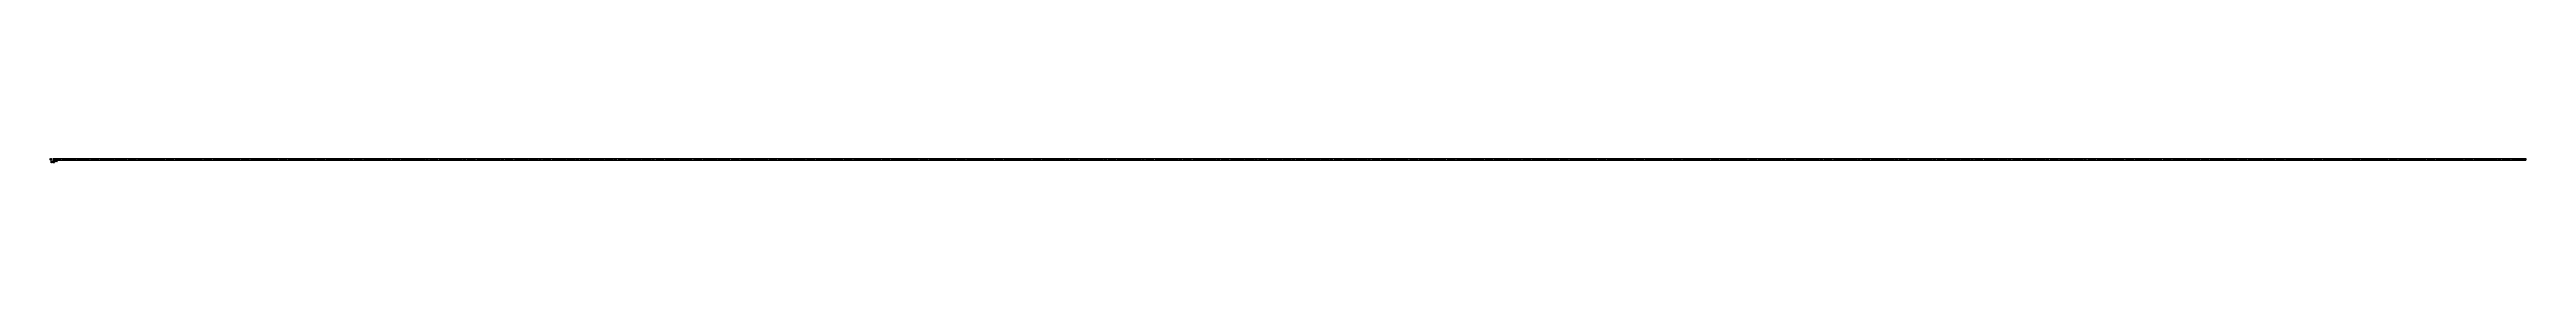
# Model space of a CAD drawing. Extents: x -5 to 10012, y -15 to 5.
import ezdxf

# ---------------------------------------------------------------- set-up
doc = ezdxf.new("R2010")
doc.units = 0
doc.linetypes.add('CENTER', pattern=[50.8, 31.75, -6.35, 6.35, -6.35])
doc.linetypes.add('DASHED', pattern=[19.05, 12.7, -6.35])
doc.layers.get('0').update_dxf_attribs({"linetype": 'CONTINUOUS'})
doc.layers.add('CENTER', color=1, linetype='CENTER')
doc.styles.get("Standard").update_dxf_attribs({"font": 'txt.shx', "height": 3, "bigfont": 'bigfont.shx'})

msp = doc.modelspace()

# ---------------------------------------------------------------- linework, layer by layer
at = {"color": 7, "linetype": 'CONTINUOUS'}
for p, q in [((10, 3), (10, -3)), ((10, 3), (10010, 3)), ((10010, 3), (10010, -3)), ((10, -3), (10010, -3))]:
    msp.add_line(p, q, dxfattribs=at)
at = {"color": 3, "linetype": 'DASHED'}
for p, q in [((10, 2), (10010, 2)), ((10, -2), (10010, -2))]:
    msp.add_line(p, q, dxfattribs=at)
at = {"color": 7, "linetype": 'CONTINUOUS'}
for radius in [3, 2]:
    msp.add_circle((0, 0), radius, dxfattribs=at)
at = {"layer": 'CENTER', "color": 1, "linetype": 'CENTER'}
for p, q in [((5, 0), (-5, 0)), ((0, 5), (0, -5)), ((8, 0), (10012, 0))]:
    msp.add_line(p, q, dxfattribs=at)

# ---------------------------------------------------------------- texts
at = {"color": 7, "linetype": 'CONTINUOUS'}
for s, p in [('PUTY6-10-B', (0, -10)), ('PUTY06', (0, -15))]:
    msp.add_text(s, height=3, dxfattribs=at).set_placement(p)

doc.saveas('drawing.dxf')
